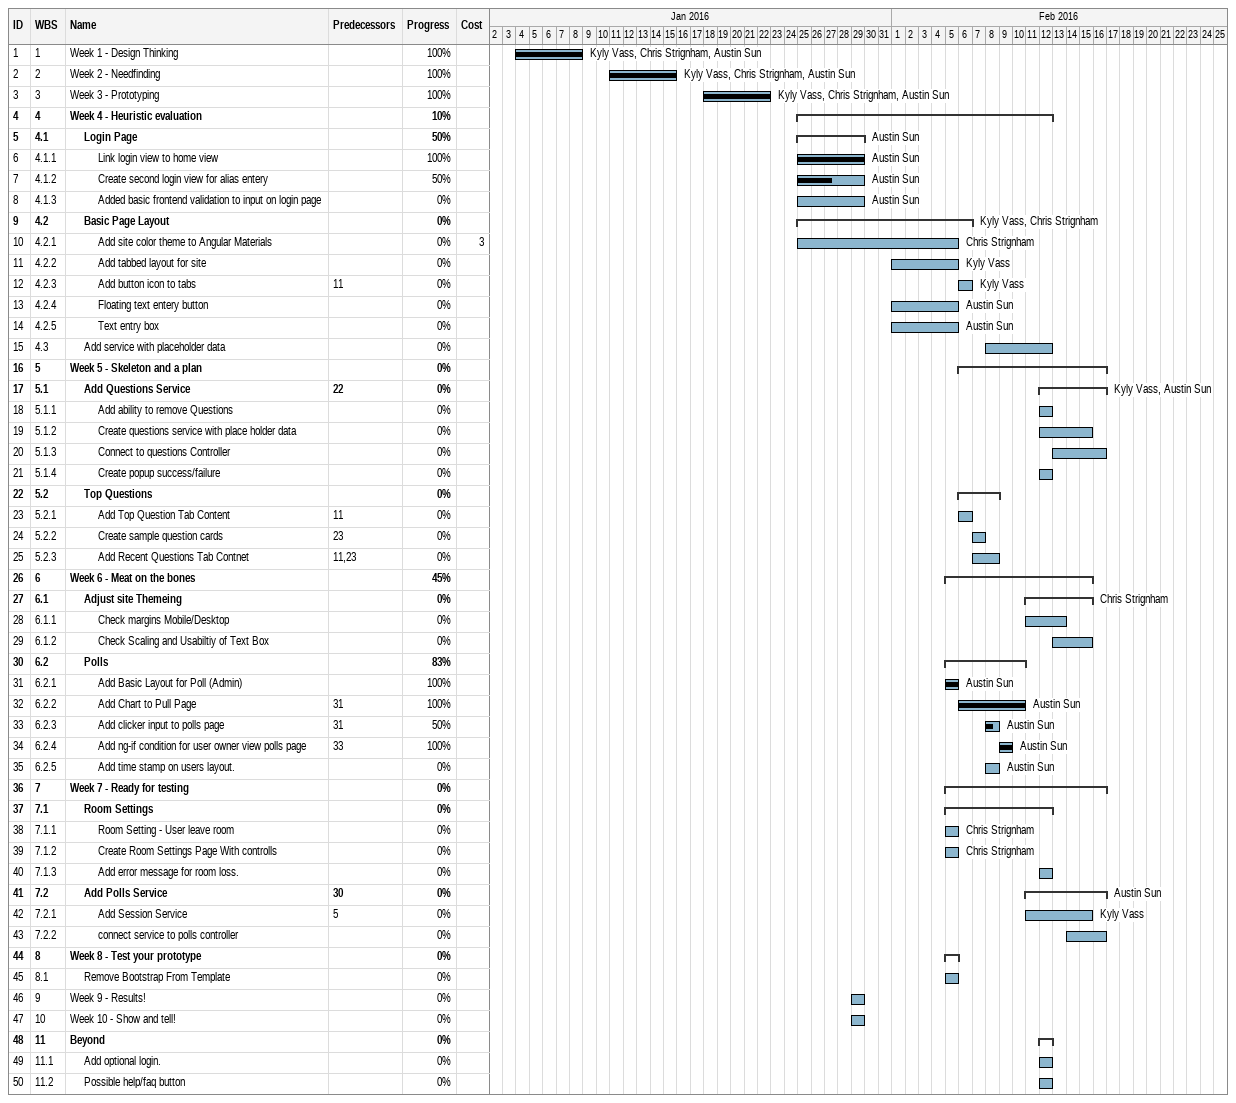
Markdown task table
| ID | WBS | Task | Start | Finish | Predecessors | Resources | % complete | Cost |
|---|---|---|---|---|---|---|---|---|
| 1 | 1 | Week 1 - Design Thinking | 2016-01-04 | 2016-01-08 |  | Kyly Vass, Chris Strignham, Austin Sun | 100 |  |
| 2 | 2 | Week 2 - Needfinding | 2016-01-11 | 2016-01-15 |  | Kyly Vass, Chris Strignham, Austin Sun | 100 |  |
| 3 | 3 | Week 3 - Prototyping | 2016-01-18 | 2016-01-22 |  | Kyly Vass, Chris Strignham, Austin Sun | 100 |  |
| 4 | 4 | **Week 4 - Heuristic evaluation** | 2016-01-25 | 2016-02-12 |  |  | 10 |  |
| 5 | 4.1 | **Login Page** | 2016-01-25 | 2016-01-29 |  | Austin Sun | 50 |  |
| 6 | 4.1.1 | Link login view to home view | 2016-01-25 | 2016-01-29 |  | Austin Sun | 100 |  |
| 7 | 4.1.2 | Create second login view for alias entery | 2016-01-25 | 2016-01-29 |  | Austin Sun | 50 |  |
| 8 | 4.1.3 | Added basic frontend validation to input on login page | 2016-01-25 | 2016-01-29 |  | Austin Sun | 0 |  |
| 9 | 4.2 | **Basic Page Layout** | 2016-01-25 | 2016-02-06 |  | Kyly Vass, Chris Strignham | 0 |  |
| 10 | 4.2.1 | Add site color theme to Angular Materials | 2016-01-25 | 2016-02-05 |  | Chris Strignham | 0 | 3 |
| 11 | 4.2.2 | Add tabbed layout for site | 2016-02-01 | 2016-02-05 |  | Kyly Vass | 0 |  |
| 12 | 4.2.3 | Add button icon to tabs | 2016-02-06 | 2016-02-06 | 11 | Kyly Vass | 0 |  |
| 13 | 4.2.4 | Floating text entery button | 2016-02-01 | 2016-02-05 |  | Austin Sun | 0 |  |
| 14 | 4.2.5 | Text entry box | 2016-02-01 | 2016-02-05 |  | Austin Sun | 0 |  |
| 15 | 4.3 | Add service with placeholder data | 2016-02-08 | 2016-02-12 |  |  | 0 |  |
| 16 | 5 | **Week 5 - Skeleton and a plan** | 2016-02-06 | 2016-02-16 |  |  | 0 |  |
| 17 | 5.1 | **Add Questions Service** | 2016-02-12 | 2016-02-16 | 22 | Kyly Vass, Austin Sun | 0 |  |
| 18 | 5.1.1 | Add ability to remove Questions | 2016-02-12 | 2016-02-12 |  |  | 0 |  |
| 19 | 5.1.2 | Create questions service with place holder data | 2016-02-12 | 2016-02-15 |  |  | 0 |  |
| 20 | 5.1.3 | Connect to questions Controller | 2016-02-13 | 2016-02-16 |  |  | 0 |  |
| 21 | 5.1.4 | Create popup success/failure | 2016-02-12 | 2016-02-12 |  |  | 0 |  |
| 22 | 5.2 | **Top Questions** | 2016-02-06 | 2016-02-08 |  |  | 0 |  |
| 23 | 5.2.1 | Add Top Question Tab Content | 2016-02-06 | 2016-02-06 | 11 |  | 0 |  |
| 24 | 5.2.2 | Create sample question cards | 2016-02-07 | 2016-02-07 | 23 |  | 0 |  |
| 25 | 5.2.3 | Add Recent Questions Tab Contnet | 2016-02-07 | 2016-02-08 | 11, 23 |  | 0 |  |
| 26 | 6 | **Week 6 - Meat on the bones** | 2016-02-05 | 2016-02-15 |  |  | 45 |  |
| 27 | 6.1 | **Adjust site Themeing** | 2016-02-11 | 2016-02-15 |  | Chris Strignham | 0 |  |
| 28 | 6.1.1 | Check margins Mobile/Desktop | 2016-02-11 | 2016-02-13 |  |  | 0 |  |
| 29 | 6.1.2 | Check Scaling and Usabiltiy of Text Box | 2016-02-13 | 2016-02-15 |  |  | 0 |  |
| 30 | 6.2 | **Polls** | 2016-02-05 | 2016-02-10 |  |  | 83 |  |
| 31 | 6.2.1 | Add Basic Layout for Poll (Admin) | 2016-02-05 | 2016-02-05 |  | Austin Sun | 100 |  |
| 32 | 6.2.2 | Add Chart to Pull Page | 2016-02-06 | 2016-02-10 | 31 | Austin Sun | 100 |  |
| 33 | 6.2.3 | Add clicker input to polls page | 2016-02-08 | 2016-02-08 | 31 | Austin Sun | 50 |  |
| 34 | 6.2.4 | Add ng-if condition for user owner view polls page | 2016-02-09 | 2016-02-09 | 33 | Austin Sun | 100 |  |
| 35 | 6.2.5 | Add time stamp on users layout. | 2016-02-08 | 2016-02-08 |  | Austin Sun | 0 |  |
| 36 | 7 | **Week 7 - Ready for testing** | 2016-02-05 | 2016-02-16 |  |  | 0 |  |
| 37 | 7.1 | **Room Settings** | 2016-02-05 | 2016-02-12 |  |  | 0 |  |
| 38 | 7.1.1 | Room Setting - User leave room | 2016-02-05 | 2016-02-05 |  | Chris Strignham | 0 |  |
| 39 | 7.1.2 | Create Room Settings Page With controlls | 2016-02-05 | 2016-02-05 |  | Chris Strignham | 0 |  |
| 40 | 7.1.3 | Add error message for room loss. | 2016-02-12 | 2016-02-12 |  |  | 0 |  |
| 41 | 7.2 | **Add Polls Service** | 2016-02-11 | 2016-02-16 | 30 | Austin Sun | 0 |  |
| 42 | 7.2.1 | Add Session Service | 2016-02-11 | 2016-02-15 | 5 | Kyly Vass | 0 |  |
| 43 | 7.2.2 | connect service to polls controller | 2016-02-14 | 2016-02-16 |  |  | 0 |  |
| 44 | 8 | **Week 8 - Test your prototype** | 2016-02-05 | 2016-02-05 |  |  | 0 |  |
| 45 | 8.1 | Remove Bootstrap From Template | 2016-02-05 | 2016-02-05 |  |  | 0 |  |
| 46 | 9 | Week 9 - Results! | 2016-01-29 | 2016-01-29 |  |  | 0 |  |
| 47 | 10 | Week 10 - Show and tell! | 2016-01-29 | 2016-01-29 |  |  | 0 |  |
| 48 | 11 | **Beyond** | 2016-02-12 | 2016-02-12 |  |  | 0 |  |
| 49 | 11.1 | Add optional login. | 2016-02-12 | 2016-02-12 |  |  | 0 |  |
| 50 | 11.2 | Possible help/faq button | 2016-02-12 | 2016-02-12 |  |  | 0 |  |
